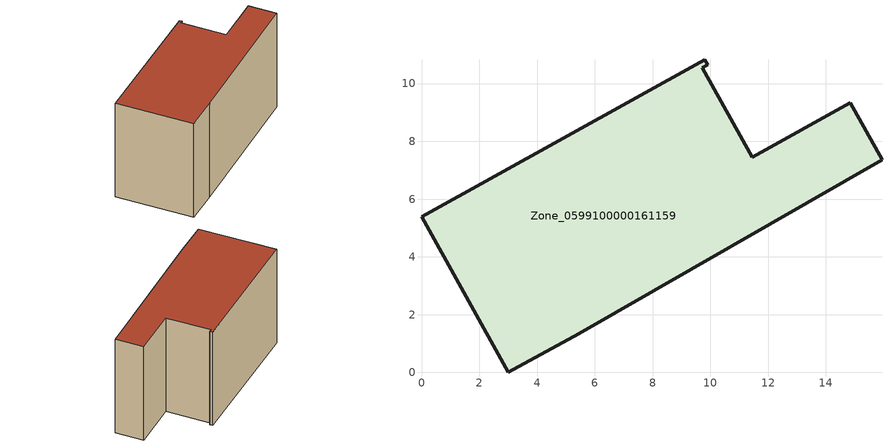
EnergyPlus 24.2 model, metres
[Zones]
Zone_0599100000161159
 floor ground (C_G): 5.45,1.33 3.01,0 0,5.39 9.81,10.83 9.91,10.65 9.72,10.54 11.45,7.45 14.84,9.33 15.94,7.37 z0
 wall outside (C_F): 3.01,0 5.45,1.33 15.94,7.37 14.84,9.33 11.45,7.45 9.72,10.54 9.91,10.65 9.81,10.83 0,5.39 3.01,0 z0:8.22
 roof outside (C_R): 9.81,10.83 0,5.39 3.01,0 5.45,1.33 15.94,7.37 14.84,9.33 11.45,7.45 9.72,10.54 9.91,10.65 z8.22
[BUILDING]
Pand.0599100000161159: North Axis=0; Terrain=City; Loads Convergence Tolerance Value=0.04; Temperature Convergence Tolerance Value=0.4; Solar Distribution=FullExterior; Maximum Number of Warmup Days=25; Minimum Number of Warmup Days=1
[Site:Location]
Rotterdam.The.Hague.AP_ZH_NLD Design_Conditions: Latitude=51.96; Longitude=4.45; Time Zone=1; Elevation=-4.5
[SITE:GROUNDTEMPERATURE:BUILDINGSURFACE]
18, 18, 18, 18, 18, 18, 18, 18, 18, 18, 18, 18
[MATERIAL] Thermal Absorptance=0.9; Solar Absorptance=0.7; Visible Absorptance=0.7
Name | Roughness | Thickness | Conductivity | Density | Specific Heat
G.TI.1965-1974 | MediumSmooth | 0.15 | 0.882353 | 540 | 1210
F.TI.1965-1974 | Rough | 0.3 | 0.697674 | 1920 | 840
R.TI.1965-1974 | MediumRough | 0.2 | 0.232558 | 1500 | 1000
[CONSTRUCTION]
C_G: G.TI.1965-1974
C_F: F.TI.1965-1974
C_R: R.TI.1965-1974
[ZONE]
Zone_0599100000161159: Type=1; Multiplier=1; Ceiling Height=Autocalculate; Volume=Autocalculate; Floor Area=autocalculate; Part of Total Floor Area=Yes
[ZONEINFILTRATION:DESIGNFLOWRATE]
Infil_Zone_0599100000161159: Zone or ZoneList or Space or SpaceList=Zone_0599100000161159; Schedule=AlwaysOn; Design Flow Rate Calculation Method=Flow/Area; Flow Rate per Floor Area=0.003; Constant Term Coefficient=1; Temperature Term Coefficient=0; Velocity Term Coefficient=0; Velocity Squared Term Coefficient=0
[HVACTEMPLATE:ZONE:IDEALLOADSAIRSYSTEM]
Zone_0599100000161159: Maximum Heating Supply Air Temperature=50; Minimum Cooling Supply Air Temperature=13; Maximum Heating Supply Air Humidity Ratio=0.0156; Minimum Cooling Supply Air Humidity Ratio=0.0077; Heating Limit=NoLimit; Cooling Limit=NoLimit; Dehumidification Control Type=ConstantSensibleHeatRatio; Cooling Sensible Heat Ratio=0.7; Dehumidification Setpoint=60; Humidification Control Type=None; Humidification Setpoint=30; Outdoor Air Method=None; Outdoor Air Flow Rate per Person=0.00944; Outdoor Air Flow Rate per Zone Floor Area=0; Outdoor Air Flow Rate per Zone=0; Demand Controlled Ventilation Type=None; Outdoor Air Economizer Type=NoEconomizer; Heat Recovery Type=None; Sensible Heat Recovery Effectiveness=0.7; Latent Heat Recovery Effectiveness=0.65
[ZONECONTROL:THERMOSTAT]
ThermostatControl_Zone_0599100000161159: Zone or ZoneList=Zone_0599100000161159; Control Type Schedule=DualSetpointControlType; Control 1=Thermostat_Zone_0599100000161159; Temperature Difference Between Cutout And Setpoint=0
[THERMOSTATSETPOINT:DUALSETPOINT]
Thermostat_Zone_0599100000161159: Heating Setpoint Temperature Schedule=HeatingSetpoint_Zone_0599100000161159; Cooling Setpoint Temperature Schedule=CoolingSetpoint_Zone_0599100000161159
[SCHEDULE:COMPACT]
HeatingSetpoint_Zone_0599100000161159: Through: 12/31, For: AllDays, Until: 24:00, 21
CoolingSetpoint_Zone_0599100000161159: Through: 12/31, For: AllDays, Until: 24:00, 24
DualSetpointControlType: Through: 12/31, For: AllDays, Until: 24:00, 4
AlwaysOn: Through: 12/31, For: AllDays, Until: 24:00, 1
